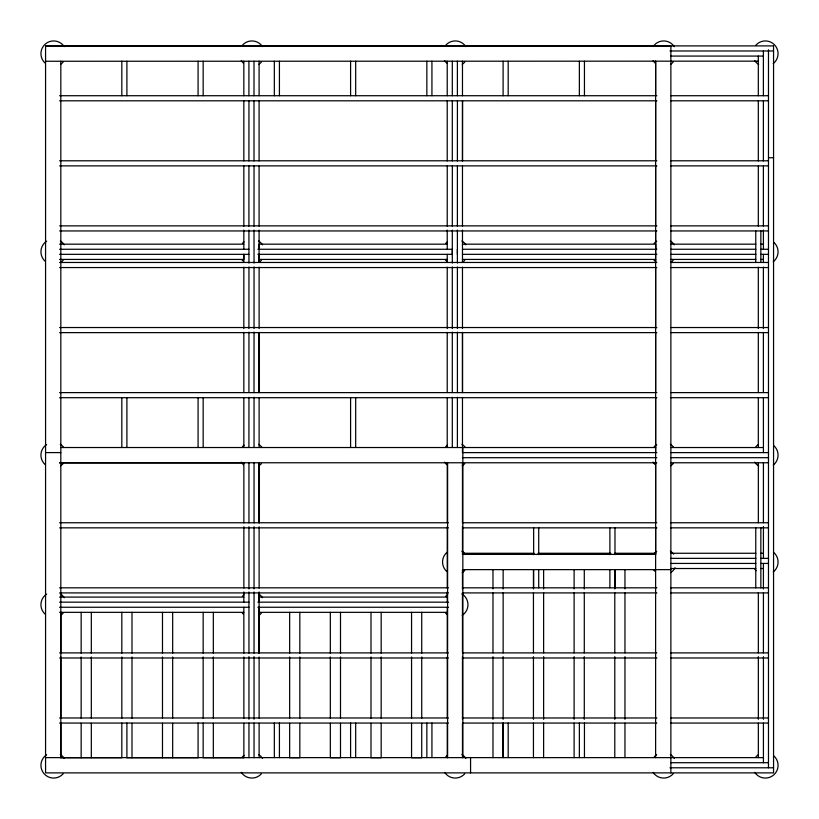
<?xml version="1.0" encoding="UTF-8"?>
<svg xmlns="http://www.w3.org/2000/svg" width="819" height="819" viewBox="0 0 819 819"><rect width="100%" height="100%" fill="white"/><g stroke="black" fill="none" stroke-linecap="round" stroke-linejoin="round"><path stroke-width="1.23" d="M457.391 254.34L457.391 249.263M655.65 249.263L655.65 244.175L462.469 244.175M45.567 46.007L670.874 46.007L670.874 772.88M669.962 50.983L773.556 50.983M670.853 56.071L763.39 56.071M45.567 61.261L758.343 61.159M59.603 95.721L656.848 95.721M670.853 95.721L768.478 95.721M59.603 100.809L656.848 100.809M670.853 100.809L768.478 100.809M768.478 157.75L773.556 157.75M59.603 160.79L656.848 160.79M670.853 160.79L768.478 160.79M59.603 165.878L656.848 165.878M670.853 165.878L768.478 165.878M59.603 225.87L656.848 225.87M670.853 225.87L768.478 225.87M59.603 230.948L656.848 230.948M670.853 230.948L768.478 230.948M59.572 244.175L243.837 244.175M447.256 244.175L259.162 244.175L259.162 249.263M670.904 244.175L755.824 244.175M760.851 244.164L763.431 244.175M59.572 249.263L248.915 249.263M257.842 249.263L452.303 249.263L452.303 254.34L257.842 254.34M462.469 249.263L656.899 249.263M670.894 249.263L755.835 249.263M760.892 249.263L768.519 249.263M59.572 254.34L248.915 254.34M462.469 254.34L656.899 254.34M670.894 254.34L755.835 254.34M760.892 254.34L768.519 254.34M59.572 259.428L243.837 259.428L243.837 254.34L243.837 262.019M259.162 259.428L447.256 259.428M462.469 259.428L655.65 259.428M670.904 259.428L755.824 259.428M760.851 259.428L763.431 259.428M59.603 262.469L656.848 262.469M670.853 262.469L768.478 262.469M59.603 267.557L656.848 267.557M670.853 267.557L768.478 267.557M59.603 327.539L656.848 327.539M670.853 327.539L768.478 327.539M59.603 332.627L656.848 332.627M670.853 332.627L768.478 332.627M59.603 392.618L656.848 392.618M670.853 392.618L768.478 392.618M59.603 397.696L656.848 397.696M670.853 397.696L768.478 397.696M60.821 447.522L655.65 447.532M670.904 447.532L763.431 447.532M45.567 452.6L60.821 452.6M656.899 452.61L462.469 452.61L462.469 397.604M670.884 452.61L768.509 452.61M462.459 457.688L656.899 457.698M670.853 457.688L768.509 457.698M59.603 462.766L656.848 462.766M670.853 462.766L768.478 462.766M59.572 462.878L243.837 462.878M59.603 522.757L448.392 522.757M656.848 522.757L462.459 522.757L462.469 462.766M670.853 522.757L768.478 522.757M59.603 527.846L448.392 527.846M462.459 527.846L656.848 527.846M670.853 527.846L768.478 527.846M462.469 553.265L534.121 553.265M537.95 553.265L610.882 553.265M614.711 553.265L655.65 553.265M670.904 553.265L755.824 553.265M760.882 553.265L763.431 553.265M462.837 554.391L655.62 554.391M670.884 558.353L755.824 558.353M760.892 558.353L768.509 558.353M670.884 563.431L755.824 563.431M760.892 563.431L768.509 563.431M670.904 568.519L755.824 568.519M760.892 568.519L763.431 568.519M462.837 569.635L670.874 569.635M59.603 587.827L448.392 587.827M462.459 587.827L656.848 587.827M670.853 587.827L768.478 587.827M59.603 592.915L448.392 592.915M656.848 592.915L462.459 592.915L462.469 652.897L656.848 652.897M670.853 592.915L768.478 592.915M59.572 597.092L243.837 597.092M259.162 597.092L447.256 597.092M59.572 602.17L248.956 602.17M257.872 602.17L448.505 602.17M59.572 607.258L248.956 607.258M257.872 607.258L448.505 607.258M59.572 612.346L243.837 612.346M259.162 612.346L447.256 612.346M59.603 652.897L448.392 652.897M670.853 652.897L768.478 652.897M59.603 657.985L448.392 657.985M462.459 657.985L656.848 657.985M670.853 657.985L768.478 657.985M59.603 717.976L448.392 717.976M462.459 717.976L656.848 717.976M670.853 717.976L768.478 717.976M59.603 723.054L448.392 723.054M462.459 723.054L656.848 723.054M670.853 723.054L768.478 723.054M45.567 757.626L763.431 757.636M60.821 757.739L121.826 757.739L121.826 723.054M126.904 757.739L198.085 757.739M243.837 757.739L203.163 757.739L203.163 723.054M670.853 762.714L768.509 762.714M669.962 767.792L773.556 767.792M768.478 49.734L768.478 767.792M763.39 50.983L763.39 95.751M763.39 100.86L763.39 160.995M763.39 166.103L763.39 226.259M763.39 230.067L763.431 249.263M763.39 254.34L763.39 262.019M763.39 267.107L763.39 328.532M763.39 332.36L763.39 392.506M763.39 397.604L763.431 452.61M763.421 462.776L763.421 522.676M763.421 526.494L763.431 558.353M763.421 563.431L763.421 588.984M763.431 592.802L763.421 652.856M763.431 656.684L763.431 719.297M763.421 723.116L763.431 762.714M760.851 230.948L760.851 262.469M760.851 527.846L760.851 587.827M758.312 56.071L758.312 95.741M758.312 100.86L758.312 160.995M758.312 166.114L758.312 226.259M758.312 267.107L758.312 328.532M758.312 332.36L758.312 392.506M758.312 397.624L758.312 447.532M758.343 462.776L758.343 522.676M758.343 592.802L758.343 652.856M758.343 656.684L758.343 719.297M758.343 723.136L758.343 757.636M755.763 230.948L755.763 262.469M755.763 527.846L755.763 587.827M655.65 61.2L655.65 95.741M655.65 100.86L655.65 160.985M655.65 166.103L655.65 226.228M655.65 230.067L655.65 262.469M655.65 267.137L655.65 328.532M655.65 332.371L655.65 392.496M655.65 397.604L655.65 452.61M655.65 462.786L655.65 522.676M655.65 526.494L655.65 554.535M655.62 61.261L655.62 757.636M624.958 569.799L624.958 588.963M624.958 592.802L624.958 652.856M624.958 656.684L624.958 719.297M624.958 723.136L624.958 757.636M614.977 527.846L614.977 554.647M614.977 569.963L614.977 587.827M614.793 569.799L614.793 588.963M614.793 592.802L614.793 652.856M614.793 656.684L614.793 719.297M614.793 723.136L614.793 757.636M609.889 527.846L609.889 554.647M609.889 569.963L609.889 587.827M584.449 61.21L584.449 95.721M584.449 723.054L584.449 757.565M584.285 569.799L584.285 588.963M584.285 592.802L584.285 652.856M584.285 656.684L584.285 719.297M579.361 61.21L579.361 95.721M579.361 723.054L579.361 757.565M574.119 569.799L574.119 588.963M574.119 592.802L574.119 652.856M574.119 656.684L574.119 719.297M574.119 723.136L574.119 757.636M543.621 569.799L543.621 588.963M543.621 592.802L543.621 652.856M543.621 656.684L543.621 719.297M543.621 723.136L543.621 757.636M538.718 527.846L538.718 554.647M538.718 569.963L538.718 587.827M533.64 527.846L533.64 554.647M533.64 569.963L533.64 587.827M533.445 569.799L533.445 588.963M533.445 592.802L533.445 652.856M533.445 656.684L533.445 719.297M533.445 723.136L533.445 757.636M508.189 61.21L508.189 95.721M508.189 723.054L508.189 757.565M503.142 569.799L503.142 588.963M503.142 592.802L503.142 652.856M503.142 656.684L503.142 719.297M503.142 723.136L503.142 757.636M503.101 61.21L503.101 95.721M503.101 723.054L503.101 757.565M492.977 569.799L492.977 588.963M492.977 592.802L492.977 652.856M492.977 656.684L492.977 719.297M492.977 723.136L492.977 757.636M470.567 757.626L470.567 772.88M462.837 447.522L462.837 757.626M462.51 160.79L462.51 100.809L462.469 160.985M462.51 332.627L462.51 392.618M462.469 61.2L462.469 95.741M462.469 166.103L462.469 226.228M462.469 230.067L462.469 262.469M462.469 267.137L462.469 328.532M462.469 332.371L462.469 392.496M462.469 526.494L462.469 554.535M462.469 569.819L462.469 588.984M462.469 656.695L462.469 719.287M462.469 723.116L462.469 757.606M457.391 61.2L457.391 95.741M457.422 100.809L457.391 160.985M457.391 165.981L457.391 226.228M457.391 230.067L457.391 263.094M457.391 266.922L457.391 328.532M457.391 332.084L457.422 392.618M457.391 397.256L457.391 447.491M452.303 61.2L452.303 95.741M452.303 100.819L452.303 160.985M452.344 165.878L452.303 226.228M452.303 230.067L452.303 263.094M452.303 266.922L452.303 328.532M452.303 332.084L452.303 392.496M452.303 397.256L452.303 447.491M447.594 462.766L447.594 757.626M447.225 61.2L447.225 95.741M447.225 100.86L447.225 160.985M447.256 165.878L447.225 226.228M447.225 230.067L447.256 249.263M447.256 254.34L447.225 262.019M447.225 267.137L447.225 328.532M447.225 332.371L447.225 392.496M447.225 397.604L447.225 447.491M447.256 462.807L447.256 522.901M447.256 526.74L447.256 588.114M447.256 591.942L447.256 602.17M447.256 607.258L447.256 653.163M447.256 656.992L447.256 718.191M447.256 723.29L447.256 757.718M431.93 61.21L431.93 95.721M431.93 723.054L431.93 757.565M426.853 61.21L426.853 95.721M426.853 723.054L426.853 757.565M421.724 612.346L421.724 653.152M421.724 656.981L421.724 718.202M421.724 723.3L421.724 757.739L411.558 757.739L411.558 723.3M411.558 612.346L411.558 653.152M411.558 656.981L411.558 718.202M381.173 612.346L381.173 653.152M381.173 656.981L381.173 718.202M381.173 723.3L381.173 757.739L371.007 757.739L371.007 723.3M371.007 612.346L371.007 653.152M371.007 656.981L371.007 718.202M355.681 61.21L355.681 95.721M355.681 397.696L355.681 447.471M355.681 723.054L355.681 757.565M350.593 61.21L350.593 95.721M350.593 397.696L350.593 447.471M350.593 723.054L350.593 757.565M340.499 612.346L340.499 653.152M340.499 656.981L340.499 718.202M340.499 723.3L340.499 757.739L330.333 757.739L330.333 723.3M330.333 612.346L330.333 653.152M330.333 656.981L330.333 718.202M299.826 612.346L299.826 653.152M299.826 656.981L299.826 718.202M299.826 723.3L299.826 757.739L289.66 757.739L289.66 723.3M289.66 612.346L289.66 653.152M289.66 656.981L289.66 718.202M279.422 61.21L279.422 95.721M279.422 723.054L279.422 757.565M274.334 61.21L274.334 95.721M274.334 723.054L274.334 757.565M259.121 254.34L259.121 262.019M259.121 267.137L259.121 328.532M259.121 332.371L259.121 392.496M259.121 397.604L259.121 447.491M259.121 462.807L259.121 522.901M259.121 526.74L259.121 588.114M259.121 591.942L259.162 602.17M259.162 607.258L259.121 653.163M259.121 656.992L259.121 718.191M259.121 723.29L259.121 757.718M259.091 61.19L259.091 95.731M259.091 100.809L259.091 160.974M259.091 166.093L259.091 226.228M259.091 230.057L259.091 262.469M259.091 332.627L259.091 392.618M259.091 462.766L259.091 522.757M259.091 592.915L259.091 652.897M254.003 61.19L254.003 95.731M254.003 100.809L254.003 160.974M254.044 165.981L254.003 226.228M254.003 230.057L254.044 263.094M254.044 266.922L254.044 328.532M254.044 332.084L254.003 392.618M254.044 397.256L254.044 447.491M254.044 462.418L254.044 522.901M254.044 526.74L254.044 588.912M254.044 591.942L254.044 653.163M254.044 656.633L254.044 719.236M254.044 723.075L254.044 757.718M248.915 61.19L248.915 95.731M248.956 100.819L248.915 160.974M248.915 165.878L248.915 226.228M248.915 230.057L248.956 263.094M248.956 266.922L248.915 328.532M248.956 332.084L248.915 392.496M248.956 397.256L248.915 447.491M248.956 462.418L248.956 522.901M248.956 526.74L248.956 588.912M248.956 591.942L248.956 653.163M248.956 656.633L248.956 719.236M248.956 723.075L248.956 757.718M243.837 61.19L243.837 95.731M243.837 100.85L243.837 160.974M243.837 165.878L243.837 226.228M243.837 230.057L243.837 249.263M243.837 267.137L243.837 328.532M243.837 332.371L243.837 392.496M243.837 397.604L243.837 447.491M243.867 462.807L243.867 522.901M243.867 526.74L243.867 588.114M243.867 591.942L243.837 602.17M243.837 607.258L243.867 653.163M243.867 656.992L243.867 718.191M243.867 723.29L243.867 757.718M213.329 612.346L213.329 653.152M213.329 656.981L213.329 718.202M213.329 723.3L213.329 757.739M203.163 61.21L203.163 95.721M203.163 397.696L203.163 447.471M203.163 612.346L203.163 653.152M203.163 656.981L203.163 718.202M198.085 61.21L198.085 95.721M198.085 397.696L198.085 447.471M198.085 723.054L198.085 757.565M172.666 612.346L172.666 653.152M172.666 656.981L172.666 718.202M172.666 723.3L172.666 757.739M162.49 612.346L162.49 653.152M162.49 656.981L162.49 718.202M162.49 723.3L162.49 757.739M131.992 612.346L131.992 653.152M131.992 656.981L131.992 718.202M131.992 723.3L131.992 757.739M126.904 61.21L126.904 95.721M126.904 397.696L126.904 447.471M126.904 723.054L126.904 757.565M121.826 61.21L121.826 95.721M121.826 397.696L121.826 447.471M121.826 612.346L121.826 653.152M121.826 656.981L121.826 718.202M91.319 612.346L91.319 653.152M91.319 656.981L91.319 718.202M91.319 723.3L91.319 757.739M81.153 612.346L81.153 653.152M81.153 656.981L81.153 718.202M81.153 723.3L81.153 757.739M60.862 612.233L60.862 653.04M60.862 656.869L60.862 718.079M60.862 723.177L60.862 757.606M60.821 61.2L60.821 757.626M773.812 552.518A12.705 12.705 0 0 1 773.238 571.99M756.121 570.73A12.705 12.705 0 0 1 754.739 568.99M773.812 242.311A12.705 12.705 0 0 1 773.238 261.773M755.865 45.188A12.705 12.705 0 0 1 774.61 44.922A12.705 12.705 0 0 1 773.238 63.606M758.691 64.455A12.705 12.705 0 0 1 754.739 60.616M773.812 445.659A12.705 12.705 0 0 1 773.238 465.12M758.691 465.97A12.705 12.705 0 0 1 754.739 462.131M755.865 446.703A12.705 12.705 0 0 1 758.384 444.533M464.742 260.258A12.705 12.705 0 0 1 462.233 262.418M446.805 261.292A12.705 12.705 0 0 1 445.28 259.684M445.761 243.356A12.705 12.705 0 0 1 447.379 241.83M461.926 240.981A12.705 12.705 0 0 1 465.878 244.82M464.742 773.812A12.705 12.705 0 0 1 444.635 772.348M445.761 756.91A12.705 12.705 0 0 1 447.379 755.394M461.926 754.545A12.705 12.705 0 0 1 465.878 758.384M673.177 62.09A12.705 12.705 0 0 1 670.669 64.261M655.241 63.135A12.705 12.705 0 0 1 653.071 60.616M654.197 45.188A12.705 12.705 0 0 1 674.303 46.652M261.394 613.165A12.705 12.705 0 0 1 258.886 615.335M243.458 614.209A12.705 12.705 0 0 1 241.933 612.592M242.414 596.263A12.705 12.705 0 0 1 244.021 594.748M258.579 593.898A12.705 12.705 0 0 1 262.52 597.737M261.394 773.812A12.705 12.705 0 0 1 241.288 772.348M242.414 756.91A12.705 12.705 0 0 1 244.021 755.394M258.579 754.545A12.705 12.705 0 0 1 262.52 758.384M261.394 260.258A12.705 12.705 0 0 1 258.886 262.418M243.458 261.292A12.705 12.705 0 0 1 241.933 259.684M242.414 243.356A12.705 12.705 0 0 1 244.021 241.83M258.579 240.981A12.705 12.705 0 0 1 262.52 244.82M63.135 773.812A12.705 12.705 0 0 1 44.021 773.668A12.705 12.705 0 0 1 46.652 754.739M60.309 754.545A12.705 12.705 0 0 1 64.261 758.384M675.04 567.721A12.705 12.705 0 0 1 670.669 572.635M655.241 571.508A12.705 12.705 0 0 1 653.716 569.891M654.197 553.562A12.705 12.705 0 0 1 656.705 551.392M670.362 551.197A12.705 12.705 0 0 1 673.658 554.135M464.742 570.464A12.705 12.705 0 0 1 462.233 572.635M446.805 571.508A12.705 12.705 0 0 1 447.379 552.037M461.926 551.197A12.705 12.705 0 0 1 465.223 554.135M673.177 463.605A12.705 12.705 0 0 1 670.669 465.776M655.241 464.649A12.705 12.705 0 0 1 653.071 462.131M654.197 446.703A12.705 12.705 0 0 1 656.705 444.533M670.362 444.338A12.705 12.705 0 0 1 673.658 447.276M63.135 613.165A12.705 12.705 0 0 1 60.616 615.335M45.188 614.209A12.705 12.705 0 0 1 46.652 594.092M60.309 593.898A12.705 12.705 0 0 1 64.261 597.737M63.135 260.258A12.705 12.705 0 0 1 60.616 262.418M45.188 261.292A12.705 12.705 0 0 1 46.652 241.185M60.309 240.981A12.705 12.705 0 0 1 64.261 244.82M464.742 62.09A12.705 12.705 0 0 1 462.233 64.261M446.805 63.135A12.705 12.705 0 0 1 444.635 60.616M445.761 45.188A12.705 12.705 0 0 1 465.878 46.652M261.394 62.09A12.705 12.705 0 0 1 258.886 64.261M243.458 63.135A12.705 12.705 0 0 1 241.288 60.616M242.414 45.188A12.705 12.705 0 0 1 262.52 46.652M261.394 463.605A12.705 12.705 0 0 1 258.886 465.776M243.458 464.649A12.705 12.705 0 0 1 241.288 462.131M242.414 446.703A12.705 12.705 0 0 1 244.021 445.178M258.579 444.338A12.705 12.705 0 0 1 261.875 447.276M464.742 463.605A12.705 12.705 0 0 1 462.233 465.776M446.805 464.649A12.705 12.705 0 0 1 444.635 462.131M445.761 446.703A12.705 12.705 0 0 1 447.379 445.178M461.926 444.338A12.705 12.705 0 0 1 465.223 447.276M673.177 773.812A12.705 12.705 0 0 1 653.071 772.348M654.197 756.91A12.705 12.705 0 0 1 656.705 754.739M670.362 754.545A12.705 12.705 0 0 1 674.303 758.384M63.135 463.605A12.705 12.705 0 0 1 60.616 465.776M45.188 464.649A12.705 12.705 0 0 1 46.652 444.533M60.309 444.338A12.705 12.705 0 0 1 63.606 447.276M773.812 755.865A12.705 12.705 0 0 1 773.668 774.979A12.705 12.705 0 0 1 754.739 772.348M755.865 756.91A12.705 12.705 0 0 1 758.384 754.739M673.177 260.258A12.705 12.705 0 0 1 670.669 262.418M655.241 261.292A12.705 12.705 0 0 1 653.716 259.684M654.197 243.356A12.705 12.705 0 0 1 656.705 241.185M670.362 240.981A12.705 12.705 0 0 1 674.303 244.82M461.926 593.898A12.705 12.705 0 0 1 462.233 615.335M446.805 614.209A12.705 12.705 0 0 1 445.28 612.592M445.761 596.263A12.705 12.705 0 0 1 447.379 594.748M63.135 62.09A12.705 12.705 0 0 1 60.616 64.261M45.188 63.135A12.705 12.705 0 0 1 45.332 44.021A12.705 12.705 0 0 1 64.261 46.652M773.556 45.905L45.567 45.905L45.567 772.88L773.556 772.88L773.556 45.905"/></g></svg>
